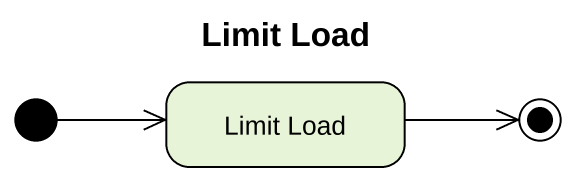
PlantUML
@startuml
title Limit Load
hide empty description
state "Limit Load" as Limit_Load
[*] -right-> Limit_Load
Limit_Load -right-> [*]
@enduml
